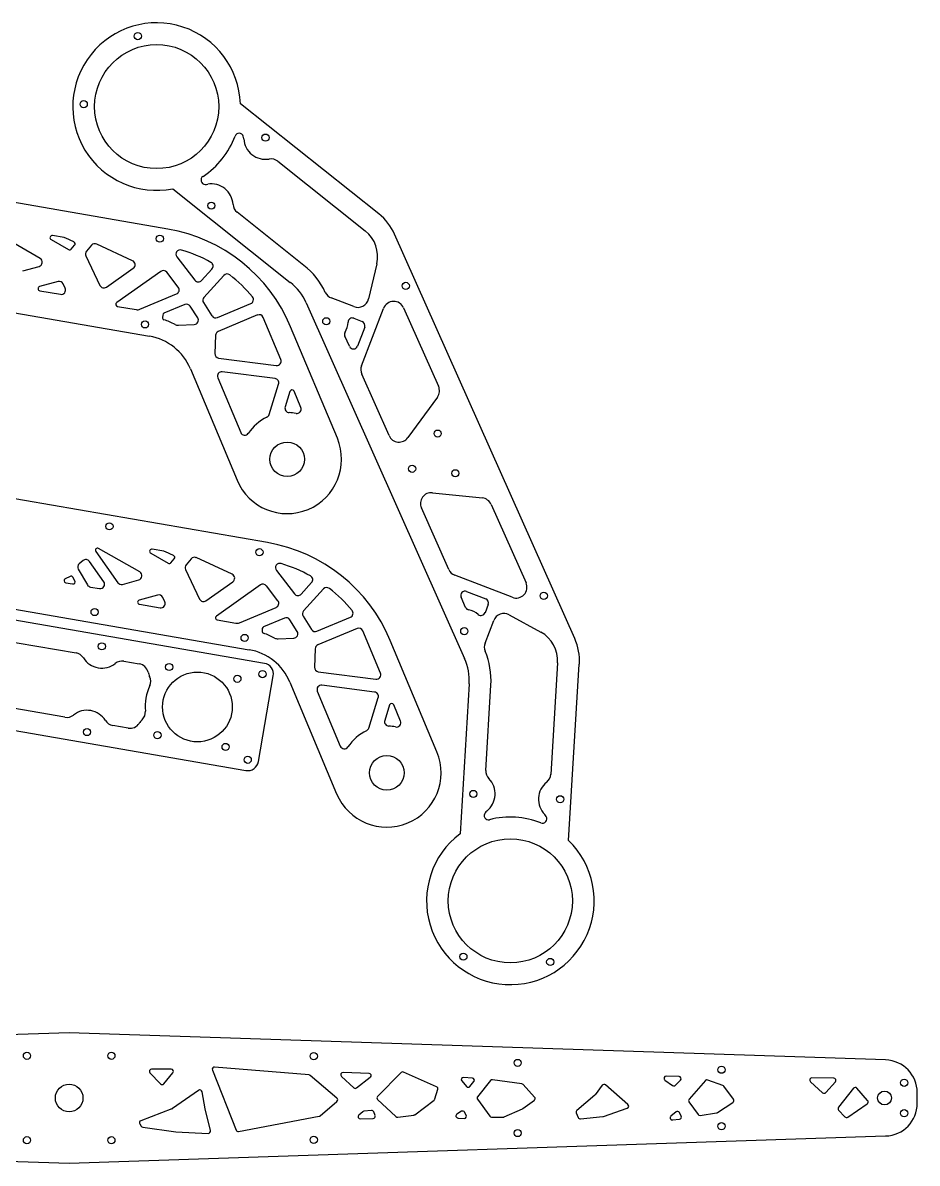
# Model space of a CAD drawing. Header units: millimetres. Extents: x 51 to 1274, y 1 to 610.
# Drawn here: x 862 to 1274, y 71 to 596 of the extents above; entities that cross this region are included whole.
import ezdxf

# ---------------------------------------------------------------- set-up
doc = ezdxf.new("R2010")
doc.units = ezdxf.units.MM

msp = doc.modelspace()

# ---------------------------------------------------------------- linework, layer by layer
at = {"color": 7, "linetype": 'Continuous', "lineweight": 25}
for p, q in [((1026.21, 507.61), (962.54, 558.25)), ((979.72, 531.82), (1019.98, 499.79)), ((929.23, 500.62), (774.13, 527.39)), ((931.42, 519.12), (985.51, 476.1)), ((991.73, 483.92), (961.04, 508.34)), ((870.45, 487.11), (851.54, 497.94)), ((875.48, 495.75), (883.53, 491.14)), ((881.49, 496.68), (876.15, 497.6)), ((885.95, 494.73), (882.23, 496.45)), ((884.79, 491.37), (886.3, 493.18)), ((912.97, 486.07), (896.47, 493.69)), ((1116.31, 312.2), (1033.49, 498.22)), ((891.53, 488.28), (897.94, 474.66)), ((894.09, 493.16), (891.81, 490.42)), ((862.48, 481.41), (869.98, 483.44)), ((933.28, 487.83), (941.62, 477.05)), ((1025.25, 484.6), (1021.43, 468.44)), ((900.91, 473.88), (913.29, 482.62)), ((925.93, 481.13), (905.67, 466.84)), ((933.97, 473.86), (928.66, 480.72)), ((944.68, 476.92), (949.48, 482.2)), ((954.96, 479.31), (945.75, 469.19)), ((770.96, 477.2), (920.73, 451.34)), ((878.68, 476.48), (870.21, 474.18)), ((870.3, 472.23), (879.81, 470.59)), ((881.96, 473.41), (881.02, 475.4)), ((916.33, 463.74), (933.16, 470.79)), ((1014.78, 464.92), (1004.33, 468.93)), ((906.08, 465.04), (914.66, 463.56)), ((937.01, 465.89), (927.41, 461.88)), ((942.9, 459.78), (939.46, 465.13)), ((945.55, 466.76), (949.48, 460.63)), ((951.94, 459.86), (967.33, 466.3)), ((992.78, 466.7), (1065.65, 303.04)), ((1018.23, 437.73), (1028.37, 464.14)), ((1037.6, 464.38), (1053.66, 428.33)), ((926.8, 461.04), (926.71, 459.94)), ((934.03, 456.36), (941.31, 456.7)), ((970.39, 461.08), (952.36, 453.53)), ((981.12, 440.6), (973, 460)), ((1014.76, 459.58), (1018.56, 458.12)), ((951.13, 451.77), (950.79, 443.3)), ((1007.13, 404.35), (985.66, 455.66)), ((1012.65, 446.67), (1010.58, 451.32)), ((1019.71, 455.53), (1016.34, 446.77)), ((952.54, 441.23), (979.02, 437.84)), ((939.54, 436.36), (961, 385.05)), ((952.11, 432.22), (962.67, 406.97)), ((978.46, 431.87), (954.21, 434.97)), ((1030.95, 405.57), (1018.33, 433.91)), ((975.75, 415.27), (980.12, 429.29)), ((985.35, 425.92), (983.13, 418.78)), ((990.35, 418.55), (987.23, 426.01)), ((1053.13, 423.35), (1039.56, 404.67)), ((975.05, 356.36), (819.94, 383.14)), ((1050.85, 379.3), (1073.82, 376.89)), ((1077.87, 373.95), (1093.92, 337.89)), ((1058.38, 343.96), (1045.76, 372.3)), ((896.04, 352.24), (906.13, 337.93)), ((916.26, 342.85), (897.35, 353.68)), ((927.3, 352.42), (921.96, 353.35)), ((931.76, 350.47), (928.04, 352.19)), ((890.18, 348.08), (888.44, 346.61)), ((899.73, 338.32), (893.11, 347.71)), ((921.29, 351.49), (929.34, 346.89)), ((930.6, 347.11), (932.11, 348.93)), ((939.9, 348.9), (937.62, 346.16)), ((958.78, 341.81), (942.28, 349.44)), ((888.01, 344.08), (892.19, 336.88)), ((937.34, 344.03), (943.75, 330.41)), ((979.09, 343.57), (987.43, 332.79)), ((1087.56, 331.19), (1061.15, 341.33)), ((884.23, 340.81), (882.01, 339.76)), ((882.27, 337.87), (885.4, 337.33)), ((886.44, 338.82), (885.52, 340.4)), ((893.58, 335.92), (897.76, 335.2)), ((908.29, 337.15), (915.79, 339.19)), ((946.72, 329.62), (959.1, 338.36)), ((971.74, 336.88), (951.48, 322.58)), ((979.78, 329.6), (974.48, 336.47)), ((990.49, 332.67), (995.29, 337.95)), ((816.77, 332.94), (966.54, 307.09)), ((924.49, 332.23), (916.02, 329.92)), ((927.77, 329.15), (926.83, 331.15)), ((1000.78, 335.06), (991.56, 324.93)), ((1066.13, 326.55), (1064.06, 331.2)), ((1066.6, 333.88), (1075.37, 330.52)), ((916.11, 327.97), (925.62, 326.33)), ((962.14, 319.49), (978.97, 326.53)), ((1076.52, 327.93), (1075.06, 324.13)), ((973.57, 300.8), (837.95, 324.21)), ((951.89, 320.78), (960.47, 319.3)), ((982.82, 321.63), (973.22, 317.62)), ((988.71, 315.52), (985.27, 320.87)), ((991.36, 322.5), (995.29, 316.37)), ((997.75, 315.61), (1013.14, 322.04)), ((1075.04, 310.12), (1079.05, 320.57)), ((1086.12, 323.16), (1100.68, 315.18)), ((972.61, 316.78), (972.52, 315.68)), ((1016.2, 316.82), (998.17, 309.28)), ((1026.93, 296.34), (1018.81, 315.75)), ((836.24, 314.36), (886.95, 305.61)), ((979.84, 312.1), (987.12, 312.44)), ((1052.94, 260.09), (1031.47, 311.4)), ((996.94, 307.51), (996.6, 299.04)), ((908.98, 301.8), (916.06, 300.58)), ((1108.44, 301.11), (1105.3, 249.75)), ((1113.46, 219.3), (1118.42, 300.5)), ((970.84, 255.6), (977.65, 295.02)), ((998.35, 296.98), (1024.84, 293.59)), ((985.35, 292.1), (1006.81, 240.8)), ((1024.27, 287.61), (1000.02, 290.71)), ((1067.77, 291.34), (1063.55, 222.35)), ((1075.36, 251.59), (1077.75, 290.73)), ((997.92, 287.96), (1008.48, 262.72)), ((1021.56, 271.01), (1025.93, 285.03)), ((881.84, 276.04), (843.2, 282.72)), ((1031.16, 281.66), (1028.94, 274.52)), ((1036.16, 274.29), (1033.04, 281.75)), ((841.5, 272.86), (965.06, 251.53)), ((910.96, 271.02), (903.88, 272.24)), ((883.8, 130.85), (508.3, 118.34)), ((1259.3, 118.34), (883.8, 130.85)), ((920.96, 112.41), (925.87, 107.33)), ((930.76, 114.11), (921.68, 114.11)), ((927.36, 107.39), (931.53, 112.47)), ((949.67, 113.71), (960.62, 86.04)), ((994.1, 111.44), (950.68, 115.07)), ((1006.96, 100.83), (994.66, 111.21)), ((1009.04, 110.77), (1014.71, 105.52)), ((1021.72, 112.15), (1009.75, 112.51)), ((1016.01, 105.46), (1022.3, 110.37)), ((1036.51, 112.53), (1025.64, 101.59)), ((1052.78, 106.05), (1037.63, 112.74)), ((1069.24, 110.03), (1065.21, 110.33)), ((1164.26, 110.71), (1158.4, 110.89)), ((1064.38, 108.68), (1066.56, 106.15)), ((1068.08, 106.17), (1069.93, 108.39)), ((1077.59, 108.9), (1071.65, 101.45)), ((1091.97, 107.3), (1078.52, 109.26)), ((1097.87, 101.3), (1092.56, 107)), ((1128.99, 106.71), (1125.63, 102.33)), ((1140.8, 97.83), (1130.44, 106.86)), ((1157.8, 109.07), (1161.34, 106.58)), ((1162.62, 106.69), (1164.94, 109.01)), ((1176.38, 108.83), (1168.91, 100.27)), ((1184.47, 106.62), (1177.47, 109.12)), ((1189.26, 100.26), (1184.95, 106.26)), ((1224.72, 108.34), (1230.31, 103.27)), ((1235.45, 109.92), (1225.41, 110.08)), ((1231.72, 103.34), (1236.17, 108.25)), ((1244.52, 105.31), (1237.62, 96.56)), ((1251.02, 99.69), (1246.06, 105.35)), ((943.34, 104.37), (931.27, 95.96)), ((946.32, 95.91), (944.89, 103.73)), ((1025.67, 100.15), (1034.09, 92.29)), ((1042.74, 93.16), (1051.64, 99.88)), ((1051.99, 100.39), (1053.33, 104.85)), ((1071.63, 100.24), (1077.24, 92.5)), ((1092.4, 95.95), (1097.73, 99.81)), ((1125.49, 102.18), (1117.26, 95.16)), ((1273.8, 98.36), (1273.8, 103.35)), ((931.05, 95.84), (916.72, 90.4)), ((948.76, 85.83), (946.33, 95.86)), ((999.25, 92.66), (1006.97, 99.31)), ((1018.8, 94.49), (1017.06, 93.02)), ((1022.78, 95.15), (1019.32, 94.72)), ((1024.46, 92.72), (1023.85, 94.49)), ((1064.29, 94.72), (1062.14, 93.45)), ((1083.91, 92.17), (1092.22, 95.84)), ((1129.48, 92.32), (1140.47, 96.14)), ((1162.91, 94.46), (1160.55, 92.49)), ((1168.85, 99.04), (1173, 93.24)), ((1181.95, 94.15), (1189.01, 98.84)), ((1237.67, 95.26), (1240.58, 92.16)), ((1241.88, 92.02), (1250.84, 98.21)), ((961.74, 85.43), (998.78, 92.43)), ((1017.73, 91.26), (1023.54, 91.39)), ((1034.9, 92.03), (1042.26, 92.96)), ((1062.62, 91.59), (1065.54, 91.48)), ((1066.45, 92.97), (1065.67, 94.36)), ((1078.05, 92.08), (1083.5, 92.08)), ((1116.99, 94.01), (1117.9, 91.88)), ((1118.92, 91.27), (1129.24, 92.27)), ((1161.29, 90.73), (1164.52, 91.05)), ((1165.31, 92.52), (1164.43, 94.16)), ((1173.97, 92.83), (1181.55, 93.99)), ((916.25, 88.89), (916.95, 87.89)), ((917.63, 87.47), (932.82, 85.28)), ((932.92, 85.27), (947.74, 84.59)), ((508.3, 83.37), (883.8, 70.85)), ((883.8, 70.85), (1259.3, 83.37))]:
    msp.add_line(p, q, dxfattribs=at)
for centre, radius in [((915.39, 589.38), 1.65), ((924.02, 556.96), 28.55), ((890.48, 558.07), 1.65), ((974.08, 542.69), 1.65), ((949.18, 511.38), 1.65), ((925.49, 496.19), 1.65), ((1038.59, 474.46), 1.65), ((918.68, 456.77), 1.65), ((1002.05, 458.19), 1.65), ((1053.26, 406.52), 1.65), ((984.07, 394.7), 7.94), ((1041.51, 390.34), 1.65), ((1061.4, 388.25), 1.65), ((902.32, 363.84), 1.65), ((971.3, 351.93), 1.65), ((1102.07, 331.89), 1.65), ((895.51, 324.42), 1.65), ((1065.52, 315.62), 1.65), ((898.81, 308.63), 1.65), ((964.49, 312.51), 1.65), ((929.8, 299.13), 1.65), ((942.77, 280.75), 16.05), ((961.16, 293.72), 1.65), ((972.72, 295.87), 1.65), ((892.01, 269.21), 1.65), ((924.39, 267.78), 1.65), ((955.74, 262.36), 1.65), ((965.92, 256.45), 1.65), ((1029.88, 250.45), 7.94), ((1069.68, 240.73), 1.65), ((1109.61, 238.29), 1.65), ((1086.71, 191.54), 28.55), ((1065.1, 165.87), 1.65), ((1105.03, 163.43), 1.65), ((864.38, 120.27), 1.65), ((903.22, 120.27), 1.65), ((996.3, 120.1), 1.65), ((1090.05, 116.98), 1.65), ((1183.8, 113.85), 1.65), ((883.8, 100.85), 6.35), ((1267.8, 107.85), 1.65), ((1258.8, 100.85), 3.18), ((1267.8, 93.85), 1.65), ((1183.8, 87.85), 1.65), ((1090.05, 84.73), 1.65), ((864.38, 81.43), 1.65), ((903.22, 81.43), 1.65), ((996.3, 81.6), 1.65)]:
    msp.add_circle(centre, radius, dxfattribs=at)
for centre, radius, start, end in [((924.02, 556.96), 38.55, 1.9292, 281.0708), ((924.02, 556.96), 38.55, 303.5896, 339.4104), ((961.98, 542.7), 2, 16.9298, 159.4104), ((959.11, 541.82), 5, 3.3103, 16.9298), ((974.08, 542.69), 10, 183.3103, 279.6897), ((976.61, 527.9), 5, 51.5, 99.6897), ((946.45, 523.18), 2, 123.5896, 266.0702), ((946.66, 526.17), 5, 266.0702, 279.6897), ((949.18, 511.38), 10, 3.3103, 99.6897), ((964.16, 512.25), 5, 183.3103, 231.5), ((1010.65, 488.05), 25, 24, 51.5), ((916.47, 426.71), 75, 22.7045, 80.2045), ((1010.65, 488.05), 15, 346.7261, 51.5), ((875.98, 496.62), 1, 80.2045, 240.2045), ((880.98, 493.73), 3, 65.2045, 80.2045), ((885.53, 493.82), 1, 320.2045, 65.2045), ((895.63, 491.88), 2, 65.2045, 140.2045), ((884.02, 492.01), 1, 240.2045, 320.2045), ((893.34, 489.14), 2, 140.2045, 205.2045), ((934.86, 489.05), 2, 73.5651, 217.7045), ((916.47, 426.71), 67, 60.9833, 73.5651), ((869.45, 485.37), 2, 285.2045, 60.2045), ((912.13, 484.25), 2, 305.2045, 65.2045), ((948, 483.55), 2, 317.7045, 60.9833), ((969.95, 456.53), 35, 25.2616, 51.5), ((927.08, 479.5), 2, 37.7045, 125.2045), ((956.44, 477.97), 2, 52.0542, 137.7045), ((916.47, 426.71), 67, 39.6047, 52.0542), ((870.47, 473.21), 1, 105.2045, 260.2045), ((879.21, 474.55), 2, 25.2045, 105.2045), ((880.15, 472.56), 2, 260.2045, 25.2045), ((899.75, 475.52), 2, 205.2045, 305.2045), ((932.39, 472.63), 2, 292.7045, 37.7045), ((943.2, 478.27), 2, 217.7045, 317.7045), ((969.95, 456.53), 25, 24, 51.5), ((947.23, 467.84), 2, 137.7045, 212.7045), ((966.55, 468.15), 2, 292.7045, 39.6047), ((1006.12, 473.6), 5, 205.2616, 249), ((1016.57, 469.59), 5, 249, 346.7261), ((1033.04, 462.35), 5, 24, 159), ((906.25, 466.02), 1, 125.2045, 260.2045), ((915.17, 466.51), 3, 260.2045, 292.7045), ((927.8, 460.96), 1, 112.7045, 175.2045), ((937.78, 464.05), 2, 32.7045, 112.7045), ((927.71, 459.86), 1, 175.2045, 251.2802), ((916.47, 426.71), 34, 61.9166, 71.2802), ((933.89, 459.35), 3, 241.9166, 272.7045), ((941.22, 458.7), 2, 272.7045, 32.7045), ((951.17, 461.71), 2, 212.7045, 292.7045), ((971.16, 459.23), 2, 22.7045, 112.7045), ((1002.05, 458.19), 10, 329.6853, 357.7191), ((1014.04, 457.71), 2, 69, 177.7191), ((1017.84, 456.25), 2, 339, 69), ((916.47, 426.71), 25, 22.7045, 80.2045), ((953.13, 451.69), 2, 112.7045, 177.7045), ((1012.41, 452.13), 2, 149.6853, 204), ((1014.48, 447.48), 2, 204, 339), ((952.79, 443.22), 2, 177.7045, 262.7045), ((979.28, 439.83), 2, 262.7045, 22.7045), ((1022.9, 435.94), 5, 159, 204), ((953.96, 432.99), 2, 82.7045, 202.7045), ((978.21, 429.88), 2, 342.7045, 82.7045), ((986.31, 425.62), 1, 22.7045, 162.7045), ((1049.09, 426.29), 5, 324, 24), ((973.84, 415.86), 2, 295.7878, 342.7045), ((985.04, 418.18), 2, 162.7045, 267.628), ((984.07, 394.7), 21.5, 79.1182, 87.628), ((988.5, 417.78), 2, 259.1182, 22.7045), ((984.07, 394.7), 21.5, 115.7878, 146.2907), ((984.07, 394.7), 25, 202.7045, 22.7045), ((964.52, 407.75), 2, 202.7045, 326.2907), ((1035.51, 407.61), 5, 204, 324), ((1050.33, 374.33), 5, 84, 204), ((1073.3, 371.92), 5, 24, 84), ((896.85, 352.81), 1, 60.2045, 215.2045), ((921.79, 352.36), 1, 80.2045, 240.2045), ((926.79, 349.47), 3, 65.2045, 80.2045), ((962.29, 282.45), 75, 22.7045, 80.2045), ((889.73, 345.08), 2, 130.2045, 210.2045), ((891.48, 346.56), 2, 35.2045, 130.2045), ((929.84, 347.75), 1, 240.2045, 320.2045), ((931.35, 349.57), 1, 320.2045, 65.2045), ((941.44, 347.62), 2, 65.2045, 140.2045), ((980.68, 344.8), 2, 73.5651, 217.7045), ((962.29, 282.45), 67, 60.9833, 73.5651), ((915.27, 341.12), 2, 285.2045, 60.2045), ((939.15, 344.88), 2, 140.2045, 205.2045), ((957.94, 339.99), 2, 305.2045, 65.2045), ((993.81, 339.29), 2, 317.7045, 60.9833), ((1062.95, 346), 5, 204, 249), ((882.44, 338.86), 1, 115.2045, 260.2045), ((884.65, 339.9), 1, 30.2045, 115.2045), ((885.57, 338.32), 1, 260.2045, 30.2045), ((893.92, 337.89), 2, 210.2045, 260.2045), ((898.1, 337.17), 2, 260.2045, 35.2045), ((907.77, 339.08), 2, 215.2045, 285.2045), ((972.89, 335.24), 2, 37.7045, 125.2045), ((1089.35, 335.86), 5, 249, 24), ((925.02, 330.3), 2, 25.2045, 105.2045), ((989.01, 334.01), 2, 217.7045, 317.7045), ((1002.25, 333.71), 2, 52.0542, 137.7045), ((962.29, 282.45), 67, 39.6047, 52.0542), ((1065.89, 332.01), 2, 69, 204), ((916.28, 328.96), 1, 105.2045, 260.2045), ((925.96, 328.3), 2, 260.2045, 25.2045), ((945.56, 331.26), 2, 205.2045, 305.2045), ((978.2, 328.37), 2, 292.7045, 37.7045), ((1067.96, 327.37), 2, 204, 258.3147), ((1065.52, 315.62), 10, 50.2809, 78.3147), ((1074.65, 328.65), 2, 339, 69), ((952.06, 321.76), 1, 125.2045, 260.2045), ((983.59, 319.79), 2, 32.7045, 112.7045), ((993.04, 323.58), 2, 137.7045, 212.7045), ((1012.37, 323.89), 2, 292.7045, 39.6047), ((1073.19, 324.85), 2, 230.2809, 339), ((1083.72, 318.78), 5, 61.2739, 159), ((960.98, 322.25), 3, 260.2045, 292.7045), ((973.52, 315.6), 1, 175.2045, 251.2802), ((973.61, 316.7), 1, 112.7045, 175.2045), ((987.03, 314.44), 2, 272.7045, 32.7045), ((996.98, 317.45), 2, 212.7045, 292.7045), ((1016.97, 314.97), 2, 22.7045, 112.7045), ((1093.47, 302.03), 15, 356.5, 61.2739), ((962.29, 282.45), 34, 61.9166, 71.2802), ((979.7, 315.1), 3, 241.9166, 272.7045), ((1079.71, 308.33), 5, 159, 202.7384), ((1093.47, 302.03), 25, 356.5, 24), ((886.1, 300.68), 5, 32.0148, 80.2045), ((962.29, 282.45), 25, 22.7045, 80.2045), ((998.94, 307.43), 2, 112.7045, 177.7045), ((1042.81, 292.87), 35, 356.5, 22.7384), ((898.81, 308.63), 10, 212.0148, 308.3941), ((908.13, 296.88), 5, 80.2045, 128.3941), ((915.21, 295.65), 5, 13.4077, 80.2045), ((972.72, 295.87), 5, 350.2045, 80.2045), ((1042.81, 292.87), 25, 356.5, 24), ((929.8, 299.13), 10, 193.4077, 205.847), ((916.3, 292.59), 5, 335.8922, 25.847), ((998.6, 298.96), 2, 177.7045, 262.7045), ((1025.09, 295.57), 2, 262.7045, 22.7045), ((942.77, 280.75), 24, 155.8922, 184.5167), ((999.77, 288.73), 2, 82.7045, 202.7045), ((1024.02, 285.62), 2, 342.7045, 82.7045), ((892.01, 269.21), 10, 32.0148, 128.3941), ((913.86, 278.46), 5, 314.5619, 4.5167), ((1032.12, 281.36), 1, 22.7045, 162.7045), ((882.69, 280.97), 5, 260.2045, 308.3941), ((904.73, 277.17), 5, 212.0148, 260.2045), ((911.81, 275.94), 5, 260.2045, 327.0012), ((924.39, 267.78), 10, 134.5619, 147.0012), ((1030.85, 273.93), 2, 162.7045, 267.628), ((1034.31, 273.52), 2, 259.1182, 22.7045), ((1029.88, 250.45), 21.5, 115.7878, 146.2907), ((1019.65, 271.61), 2, 295.7878, 342.7045), ((1029.88, 250.45), 21.5, 79.1182, 87.628), ((1010.33, 263.49), 2, 202.7045, 326.2907), ((1029.88, 250.45), 25, 202.7045, 22.7045), ((965.92, 256.45), 5, 260.2045, 350.2045), ((1080.35, 251.28), 5, 176.5, 224.6897), ((1069.68, 240.73), 10, 308.3103, 44.6897), ((1100.31, 250.06), 5, 308.3103, 356.5), ((1109.61, 238.29), 10, 128.3103, 224.6897), ((1076.62, 230.81), 2, 141.9298, 284.4104), ((1078.98, 228.96), 5, 128.3103, 141.9298), ((1098.94, 227.74), 5, 31.0702, 44.6897), ((1086.71, 191.54), 38.55, 68.5896, 104.4104), ((1101.51, 229.29), 2, 248.5896, 31.0702), ((1086.71, 191.54), 38.55, 126.9292, 46.0708), ((1258.8, 103.35), 15, 0, 88.0908), ((921.68, 113.11), 1, 90, 223.9949), ((930.76, 113.11), 1, 320.6673, 90), ((950.6, 114.07), 1, 85.2244, 201.5984), ((994.02, 110.45), 1, 49.8304, 85.2244), ((1009.72, 111.51), 1, 88.3098, 227.1591), ((1021.69, 111.15), 1, 307.912, 88.3098), ((1037.22, 111.83), 1, 66.1853, 135.1943), ((1065.14, 109.33), 1, 85.7581, 220.7581), ((1158.37, 109.89), 1, 88.3276, 234.8572), ((1164.23, 109.71), 1, 315, 88.3276), ((926.59, 108.02), 1, 223.9949, 320.6673), ((1015.39, 106.25), 1, 227.1591, 307.912), ((1052.38, 105.14), 1, 343.2738, 66.1853), ((1067.31, 106.81), 1, 220.7581, 320.2117), ((1069.17, 109.03), 1, 320.2117, 85.7581), ((1078.37, 108.27), 1, 81.7176, 141.4365), ((1091.83, 106.31), 1, 43.0196, 81.7176), ((1129.78, 106.1), 1, 48.9634, 142.5299), ((1161.91, 107.4), 1, 234.8572, 315), ((1177.13, 108.17), 1, 70.3602, 138.8933), ((1184.14, 105.67), 1, 35.7282, 70.3602), ((1225.39, 109.08), 1, 89.0887, 227.7864), ((1235.43, 108.92), 1, 317.7864, 89.0887), ((1245.31, 104.69), 1, 41.2684, 141.7182), ((943.91, 103.55), 1, 10.3496, 124.8827), ((1006.32, 100.07), 1, 310.7412, 49.8304), ((1026.35, 100.88), 1, 135.1943, 226.9934), ((1051.03, 100.67), 1, 307.0574, 343.2738), ((1072.43, 100.83), 1, 141.4365, 215.9347), ((1097.14, 100.62), 1, 305.9347, 43.0196), ((1124.84, 102.94), 1, 310.4779, 322.5299), ((1169.67, 99.62), 1, 138.8933, 215.5907), ((1188.45, 99.68), 1, 303.6409, 35.7282), ((1230.98, 104.01), 1, 227.7864, 317.7864), ((1250.27, 99.04), 1, 304.6315, 41.2684), ((930.7, 96.78), 1, 290.7769, 304.8827), ((947.3, 96.09), 1, 190.3496, 193.6099), ((1019.44, 93.73), 1, 97.0458, 130.2969), ((1022.9, 94.16), 1, 19.1867, 97.0458), ((1064.8, 93.87), 1, 29.3737, 120.8148), ((1091.82, 96.76), 1, 293.8331, 305.9347), ((1117.91, 94.4), 1, 130.4779, 203.0203), ((1140.14, 97.08), 1, 289.1226, 48.9634), ((1163.55, 93.69), 1, 28.0627, 129.9047), ((1238.4, 95.94), 1, 141.7182, 223.2012), ((1258.8, 98.36), 15, 271.9092, 0), ((917.07, 89.47), 1, 110.7769, 214.8827), ((998.59, 93.41), 1, 280.7058, 310.7412), ((1017.71, 92.26), 1, 130.2969, 271.2415), ((1023.52, 92.39), 1, 271.2415, 19.1867), ((1034.78, 93.02), 1, 226.9934, 277.2143), ((1042.14, 93.96), 1, 277.2143, 307.0574), ((1062.66, 92.59), 1, 120.8148, 267.918), ((1065.58, 92.48), 1, 267.918, 29.3737), ((1078.05, 93.08), 1, 215.9347, 270), ((1083.5, 93.08), 1, 270, 293.8331), ((1118.82, 92.27), 1, 203.0203, 275.5353), ((1129.15, 93.27), 1, 275.5353, 289.1226), ((1161.19, 91.72), 1, 129.9047, 275.7312), ((1164.42, 92.05), 1, 275.7312, 28.0627), ((1173.82, 93.82), 1, 215.5907, 278.7162), ((1181.39, 94.98), 1, 278.7162, 303.6409), ((1241.31, 92.85), 1, 223.2012, 304.6315), ((917.77, 88.46), 1, 214.8827, 261.8117), ((932.96, 86.27), 1, 261.8117, 267.3665), ((947.79, 85.59), 1, 267.3665, 13.6099), ((961.55, 86.41), 1, 201.5984, 280.7058)]:
    msp.add_arc(centre, radius, start, end, dxfattribs=at)

doc.saveas('drawing.dxf')
